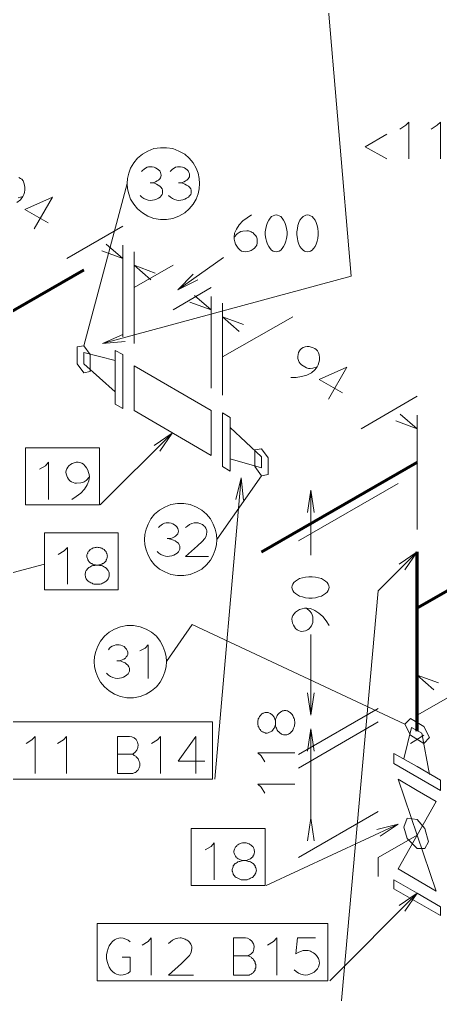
# Model space of a CAD drawing. Header units: millimetres. Extents: x 8 to 586, y 8 to 412.
# Drawn here: x 273.6 to 304.9, y 143.7 to 216.1 of the extents above; entities that cross this region are included whole.
import ezdxf

# ---------------------------------------------------------------- set-up
doc = ezdxf.new("R2010")
doc.units = ezdxf.units.MM
doc.layers.add('SOURCE_PIPE', color=7, linetype='Continuous')
doc.layers.add('SOURCE_TRACE', color=8, linetype='Continuous')

msp = doc.modelspace()

# ---------------------------------------------------------------- linework, layer by layer
at = {"layer": 'SOURCE_PIPE', "lineweight": 70}
for p, q in [((266.826, 190.878), (278.385, 197.531)), ((291.601, 176.568), (303.161, 183.222)), ((303.161, 172.41), (310.385, 176.568)), ((303.161, 163.261), (303.161, 176.568))]:
    msp.add_line(p, q, dxfattribs=at)
at = {"layer": 'SOURCE_TRACE', "lineweight": 13}
for p, q in [((302.545, 205.763), (302.545, 208.493)), ((304.882, 205.763), (304.882, 208.493)), ((278.385, 191.88), (281.615, 203.929)), ((277.131, 198.363), (281.296, 200.773)), ((281.296, 192.541), (281.296, 199.365)), ((282.125, 192.051), (282.125, 198.854)), ((282.125, 196.209), (285.036, 197.873)), ((285.376, 196.039), (288.776, 198.448)), ((285.036, 194.546), (287.862, 196.209)), ((287.862, 188.724), (287.862, 195.527)), ((288.691, 188.212), (288.691, 195.037)), ((288.691, 191.048), (293.918, 194.034)), ((277.897, 190.537), (277.897, 191.795)), ((298.996, 185.717), (303.161, 188.126)), ((303.161, 178.232), (303.161, 186.72)), ((279.618, 180.065), (284.951, 185.397)), ((291.092, 182.902), (291.092, 184.139)), ((275.772, 180.471), (275.772, 183.222)), ((288.117, 159.678), (290.093, 182.07)), ((288.266, 177.485), (291.601, 182.219)), ((294.343, 177.4), (301.737, 181.644)), ((295.256, 176.312), (295.256, 181.153)), ((277.174, 174.158), (277.174, 176.888)), ((285.95, 176.227), (287.65, 176.227)), ((268.25, 173.753), (275.474, 175.651)), ((303.161, 166.438), (303.161, 174.905)), ((295.256, 164.433), (295.256, 170.426)), ((283.166, 167.164), (283.166, 169.658)), ((303.161, 164.433), (308.388, 167.419)), ((294.343, 161.512), (300.249, 164.924)), ((294.343, 160.51), (300.249, 163.943)), ((295.256, 156.607), (295.256, 163.431)), ((274.773, 160.105), (274.773, 162.856)), ((277.11, 160.105), (277.11, 162.856)), ((284.101, 160.105), (284.101, 162.856)), ((302.672, 162.344), (303.65, 162.941)), ((280.893, 161.533), (281.912, 161.533)), ((291.326, 161.64), (294.066, 161.64)), ((291.326, 159.315), (294.066, 159.315)), ((294.343, 153.857), (300.249, 157.289)), ((295.256, 156.607), (295.256, 156.778)), ((291.942, 151.788), (301.737, 156.351)), ((288.075, 152.193), (288.075, 154.944)), ((296.68, 144.707), (303.161, 151.212)), ((283.4, 145.134), (283.4, 147.885)), ((292.728, 145.134), (292.728, 147.885)), ((289.519, 146.563), (290.539, 146.563)), ((284.696, 145.134), (286.545, 145.134))]:
    msp.add_line(p, q, dxfattribs=at)
for points in [[(279.788, 192.051), (298.253, 197.041), (296.425, 218.559)], [(301.865, 207.981), (302.311, 208.258), (302.545, 208.493)], [(304.202, 207.981), (304.648, 208.258), (304.882, 208.493)], [(300.908, 205.763), (299.294, 206.658), (300.908, 207.597)], [(286.991, 203.929), (286.97, 204.313), (286.884, 204.697), (286.736, 205.081), (286.523, 205.465), (286.226, 205.806), (285.886, 206.104), (285.461, 206.339), (285.015, 206.531), (284.547, 206.595), (284.08, 206.595), (283.591, 206.531), (283.145, 206.339), (282.741, 206.104), (282.38, 205.806), (282.103, 205.465), (281.87, 205.081), (281.742, 204.697), (281.636, 204.313), (281.615, 203.929), (281.636, 203.545), (281.742, 203.162), (281.87, 202.777), (282.103, 202.394), (282.38, 202.053), (282.741, 201.754), (283.145, 201.519), (283.591, 201.328), (284.08, 201.264), (284.547, 201.264), (285.015, 201.328), (285.461, 201.519), (285.886, 201.754), (286.226, 202.053), (286.523, 202.394), (286.736, 202.777), (286.884, 203.162), (286.97, 203.545), (286.991, 203.929)], [(282.678, 204.825), (282.762, 204.91), (282.869, 204.995), (282.975, 205.081), (283.103, 205.145), (283.208, 205.166), (283.336, 205.166), (283.464, 205.166), (283.612, 205.145), (283.719, 205.102), (283.846, 205.017), (283.953, 204.953), (284.037, 204.867), (284.08, 204.739), (284.122, 204.654), (284.144, 204.547), (284.122, 204.441), (284.08, 204.356), (284.037, 204.271), (283.931, 204.185), (283.846, 204.121), (283.719, 204.057), (283.591, 204.014), (283.442, 203.993), (283.315, 203.993), (283.464, 203.972), (283.633, 203.95), (283.783, 203.886), (283.91, 203.822), (284.037, 203.737), (284.122, 203.652), (284.208, 203.545), (284.25, 203.439), (284.25, 203.332), (284.25, 203.226), (284.208, 203.119), (284.144, 203.012), (284.058, 202.927), (283.931, 202.841), (283.803, 202.777), (283.655, 202.713), (283.485, 202.692), (283.336, 202.671), (283.166, 202.692), (283.017, 202.735), (282.847, 202.82), (282.699, 202.927), (282.571, 203.034)], [(284.802, 204.825), (284.887, 204.91), (284.972, 204.995), (285.1, 205.081), (285.206, 205.145), (285.354, 205.166), (285.461, 205.166), (285.588, 205.166), (285.716, 205.145), (285.865, 205.102), (285.971, 205.017), (286.077, 204.953), (286.141, 204.867), (286.204, 204.739), (286.247, 204.654), (286.247, 204.547), (286.247, 204.441), (286.204, 204.356), (286.141, 204.271), (286.056, 204.185), (285.95, 204.121), (285.843, 204.057), (285.695, 204.014), (285.567, 203.993), (285.44, 203.993), (285.588, 203.972), (285.737, 203.95), (285.907, 203.886), (286.034, 203.822), (286.162, 203.737), (286.247, 203.652), (286.332, 203.545), (286.375, 203.439), (286.375, 203.332), (286.375, 203.226), (286.332, 203.119), (286.247, 203.012), (286.162, 202.927), (286.034, 202.841), (285.907, 202.777), (285.758, 202.713), (285.61, 202.692), (285.461, 202.671), (285.312, 202.692), (285.142, 202.735), (284.972, 202.82), (284.824, 202.927), (284.675, 203.034)], [(273.413, 202.521), (273.689, 202.713), (273.859, 202.97), (273.944, 203.119), (273.987, 203.268), (274.008, 203.46), (274.008, 203.63), (273.987, 203.822), (273.944, 203.993), (273.88, 204.121), (273.796, 204.249), (273.689, 204.313), (273.562, 204.377)], [(273.519, 202.863), (273.859, 202.97)], [(274.71, 200.559), (276.069, 202.927), (274.008, 202.01), (275.751, 201.008)], [(290.858, 201.604), (290.518, 201.391), (290.199, 201.157), (289.923, 200.858), (289.732, 200.538), (289.583, 200.24), (289.562, 199.941), (289.562, 199.792), (289.605, 199.6), (289.668, 199.429), (289.753, 199.28), (289.859, 199.131), (289.987, 199.003), (290.114, 198.918), (290.263, 198.875), (290.369, 198.854), (290.539, 198.875), (290.688, 198.896), (290.837, 198.96), (290.964, 199.046), (291.071, 199.131), (291.176, 199.259), (291.24, 199.365), (291.283, 199.514), (291.283, 199.642), (291.283, 199.707), (291.283, 199.771), (291.262, 199.835), (291.24, 199.899), (291.219, 199.963), (291.176, 200.048), (291.134, 200.091), (291.071, 200.155), (291.028, 200.197), (290.964, 200.261), (290.901, 200.283), (290.837, 200.346), (290.773, 200.368), (290.709, 200.389), (290.624, 200.41), (290.56, 200.41), (290.497, 200.41), (290.199, 200.389), (290.051, 200.368), (289.923, 200.304), (289.796, 200.197), (289.562, 199.941)], [(292.685, 198.854), (292.792, 198.875), (292.897, 198.918), (293.025, 198.982), (293.131, 199.11), (293.238, 199.259), (293.322, 199.429), (293.408, 199.642), (293.45, 199.856), (293.493, 200.112), (293.493, 200.346), (293.45, 200.602), (293.408, 200.816), (293.322, 201.029), (293.238, 201.221), (293.131, 201.349), (293.025, 201.476), (292.897, 201.54), (292.792, 201.583), (292.685, 201.604), (292.579, 201.583), (292.472, 201.54), (292.345, 201.476), (292.239, 201.349), (292.133, 201.221), (292.048, 201.029), (291.963, 200.816), (291.92, 200.602), (291.878, 200.346), (291.878, 200.112), (291.92, 199.856), (291.963, 199.642), (292.048, 199.429), (292.133, 199.259), (292.239, 199.11), (292.345, 198.982), (292.472, 198.918), (292.579, 198.875), (292.685, 198.854)], [(295.023, 198.854), (295.129, 198.875), (295.235, 198.918), (295.363, 198.982), (295.469, 199.11), (295.575, 199.259), (295.66, 199.429), (295.723, 199.642), (295.787, 199.856), (295.809, 200.112), (295.809, 200.346), (295.787, 200.602), (295.723, 200.816), (295.66, 201.029), (295.575, 201.221), (295.469, 201.349), (295.363, 201.476), (295.235, 201.54), (295.129, 201.583), (295.023, 201.604), (294.895, 201.583), (294.789, 201.54), (294.682, 201.476), (294.555, 201.349), (294.449, 201.221), (294.364, 201.029), (294.3, 200.816), (294.258, 200.602), (294.215, 200.346), (294.215, 200.112), (294.258, 199.856), (294.3, 199.642), (294.364, 199.429), (294.449, 199.259), (294.555, 199.11), (294.682, 198.982), (294.789, 198.918), (294.895, 198.875), (295.023, 198.854)], [(279.724, 198.939), (281.296, 198.363), (280.043, 199.429)], [(283.697, 197.275), (282.125, 197.873), (283.378, 196.785)], [(286.523, 197.19), (285.376, 196.039), (286.863, 196.785)], [(286.268, 195.122), (287.862, 194.546), (286.608, 195.612)], [(290.263, 193.458), (288.691, 194.034), (289.944, 192.947)], [(281.296, 192.712), (279.788, 192.051), (281.466, 192.2)], [(277.897, 190.537), (278.385, 189.876), (278.874, 189.961), (278.874, 191.219), (278.385, 191.88), (277.897, 191.795), (277.897, 190.537)], [(280.723, 188.468), (278.385, 190.537), (278.385, 191.368), (280.723, 190.793)], [(281.296, 189.214), (281.296, 187.209), (280.723, 187.551), (280.723, 191.539), (281.296, 191.219), (281.296, 189.214)], [(293.769, 189.534), (294.173, 189.534), (294.577, 189.598), (294.959, 189.705), (295.299, 189.876), (295.554, 190.089), (295.723, 190.323), (295.809, 190.472), (295.852, 190.643), (295.894, 190.814), (295.894, 191.006), (295.873, 191.197), (295.83, 191.347), (295.745, 191.496), (295.66, 191.603), (295.554, 191.667), (295.427, 191.731), (295.277, 191.774), (295.129, 191.816), (294.98, 191.816), (294.831, 191.795), (294.682, 191.752), (294.577, 191.667), (294.47, 191.582), (294.406, 191.496), (294.343, 191.368), (294.322, 191.24), (294.3, 191.091), (294.3, 190.942), (294.343, 190.793), (294.385, 190.665), (294.47, 190.558), (294.577, 190.451), (294.682, 190.387), (294.938, 190.238), (295.086, 190.195), (295.214, 190.195), (295.405, 190.216), (295.723, 190.323)], [(287.862, 185.397), (287.862, 183.734), (282.125, 187.06), (282.125, 190.387), (287.862, 187.06), (287.862, 185.397)], [(296.573, 187.914), (297.933, 190.28), (295.873, 189.363), (297.615, 188.383)], [(289.264, 184.566), (289.264, 182.561), (288.691, 182.902), (288.691, 186.89), (289.264, 186.549), (289.264, 184.566)], [(301.567, 186.293), (303.161, 185.717), (301.907, 186.805)], [(289.264, 183.478), (291.601, 182.817), (291.601, 183.627), (289.264, 185.803)], [(284.037, 184.053), (284.951, 185.397), (283.612, 184.459)], [(291.092, 182.902), (291.601, 182.219), (292.09, 182.305), (292.09, 183.563), (291.601, 184.224), (291.092, 184.139), (291.092, 182.902)], [(275.113, 182.71), (275.538, 182.966), (275.772, 183.222)], [(277.493, 180.471), (277.833, 180.684), (278.173, 180.94), (278.449, 181.217), (278.64, 181.537), (278.768, 181.836), (278.811, 182.134), (278.789, 182.305), (278.747, 182.476), (278.683, 182.646), (278.598, 182.817), (278.491, 182.944), (278.364, 183.072), (278.236, 183.158), (278.109, 183.2), (277.981, 183.222), (277.833, 183.222), (277.684, 183.179), (277.535, 183.136), (277.408, 183.051), (277.281, 182.966), (277.195, 182.859), (277.131, 182.732), (277.089, 182.625), (277.068, 182.497), (277.089, 182.369), (277.131, 182.219), (277.174, 182.091), (277.259, 181.963), (277.344, 181.857), (277.472, 181.772), (277.599, 181.729), (277.727, 181.665), (277.854, 181.665), (278.173, 181.687), (278.322, 181.729), (278.427, 181.772), (278.556, 181.878), (278.811, 182.134)], [(290.263, 180.407), (290.093, 182.07), (289.689, 180.471)], [(295.511, 179.49), (295.256, 181.153), (295.023, 179.49)], [(282.89, 177.485), (282.932, 177.101), (283.017, 176.717), (283.166, 176.334), (283.378, 175.95), (283.655, 175.609), (284.016, 175.289), (284.42, 175.075), (284.866, 174.883), (285.354, 174.819), (285.822, 174.819), (286.29, 174.883), (286.757, 175.075), (287.161, 175.289), (287.5, 175.609), (287.798, 175.95), (288.011, 176.334), (288.159, 176.717), (288.244, 177.101), (288.266, 177.485), (288.244, 177.869), (288.159, 178.253), (288.011, 178.637), (287.798, 179.02), (287.5, 179.362), (287.161, 179.661), (286.757, 179.895), (286.29, 180.087), (285.822, 180.151), (285.354, 180.151), (284.866, 180.087), (284.42, 179.895), (284.016, 179.661), (283.655, 179.362), (283.378, 179.02), (283.166, 178.637), (283.017, 178.253), (282.932, 177.869), (282.89, 177.485)], [(283.953, 178.381), (284.037, 178.466), (284.144, 178.552), (284.25, 178.637), (284.377, 178.701), (284.505, 178.722), (284.611, 178.722), (284.738, 178.722), (284.887, 178.701), (285.015, 178.658), (285.121, 178.573), (285.227, 178.509), (285.312, 178.424), (285.376, 178.296), (285.397, 178.21), (285.418, 178.104), (285.397, 177.997), (285.376, 177.911), (285.312, 177.826), (285.206, 177.741), (285.121, 177.677), (284.993, 177.613), (284.866, 177.571), (284.717, 177.55), (284.59, 177.55), (284.738, 177.528), (284.908, 177.485), (285.058, 177.443), (285.185, 177.379), (285.312, 177.293), (285.418, 177.208), (285.482, 177.101), (285.525, 176.995), (285.525, 176.888), (285.525, 176.781), (285.482, 176.675), (285.418, 176.568), (285.333, 176.483), (285.206, 176.398), (285.079, 176.334), (284.929, 176.27), (284.76, 176.248), (284.611, 176.227), (284.462, 176.248), (284.292, 176.291), (284.122, 176.376), (283.974, 176.483), (283.846, 176.59)], [(285.95, 178.381), (286.099, 178.488), (286.247, 178.594), (286.417, 178.679), (286.587, 178.722), (286.736, 178.722), (286.8, 178.722), (286.884, 178.722), (286.948, 178.701), (287.012, 178.679), (287.097, 178.658), (287.139, 178.616), (287.204, 178.594), (287.267, 178.552), (287.309, 178.509), (287.373, 178.445), (287.416, 178.402), (287.458, 178.338), (287.479, 178.274), (287.5, 178.21), (287.522, 178.168), (287.522, 178.104), (287.522, 178.04), (287.479, 177.741), (287.373, 177.55), (287.182, 177.336), (286.842, 177.016), (285.95, 176.227)], [(276.494, 176.376), (276.94, 176.653), (277.174, 176.888)], [(279.384, 174.158), (279.469, 174.158), (279.532, 174.158), (279.618, 174.18), (279.703, 174.201), (279.788, 174.244), (279.852, 174.265), (279.936, 174.308), (279.979, 174.351), (280.043, 174.393), (280.107, 174.436), (280.149, 174.5), (280.191, 174.564), (280.234, 174.627), (280.255, 174.691), (280.277, 174.755), (280.277, 174.819), (280.277, 174.883), (280.277, 174.947), (280.277, 175.011), (280.255, 175.075), (280.234, 175.139), (280.191, 175.182), (280.149, 175.246), (280.107, 175.31), (280.043, 175.353), (280, 175.417), (279.936, 175.438), (279.852, 175.481), (279.788, 175.523), (279.703, 175.545), (279.618, 175.566), (279.554, 175.566), (279.469, 175.587), (279.384, 175.587), (279.384, 175.587), (279.384, 175.587), (279.384, 175.587), (279.384, 175.587), (279.384, 175.587), (279.384, 175.587), (279.384, 175.587), (279.384, 175.587), (279.384, 175.587), (279.384, 175.587), (279.384, 175.587), (279.384, 175.587), (279.384, 175.587), (279.384, 175.587), (279.384, 175.587), (279.384, 175.587), (279.384, 175.587), (279.384, 175.587), (279.32, 175.587), (279.257, 175.609), (279.193, 175.609), (279.108, 175.63), (279.044, 175.651), (278.98, 175.694), (278.938, 175.715), (278.874, 175.757), (278.811, 175.8), (278.768, 175.843), (278.747, 175.907), (278.704, 175.971), (278.683, 176.014), (278.661, 176.078), (278.64, 176.12), (278.619, 176.206), (278.619, 176.248), (278.619, 176.312), (278.619, 176.355), (278.661, 176.441), (278.683, 176.483), (278.704, 176.547), (278.725, 176.59), (278.768, 176.632), (278.811, 176.675), (278.874, 176.738), (278.916, 176.781), (278.98, 176.802), (279.044, 176.845), (279.108, 176.866), (279.172, 176.866), (279.236, 176.888), (279.299, 176.888), (279.363, 176.909), (279.363, 176.909), (279.363, 176.909), (279.363, 176.909), (279.363, 176.909), (279.363, 176.909), (279.363, 176.909), (279.384, 176.909), (279.384, 176.909), (279.384, 176.909), (279.384, 176.909), (279.384, 176.909), (279.384, 176.909), (279.384, 176.909), (279.384, 176.909), (279.384, 176.909), (279.384, 176.909), (279.384, 176.888), (279.384, 176.909), (279.384, 176.909), (279.384, 176.909), (279.384, 176.909), (279.384, 176.909), (279.384, 176.909), (279.384, 176.909), (279.384, 176.909), (279.384, 176.909), (279.384, 176.909), (279.384, 176.909), (279.384, 176.909), (279.384, 176.909), (279.384, 176.909), (279.384, 176.909), (279.384, 176.909), (279.384, 176.909), (279.469, 176.888), (279.532, 176.888), (279.596, 176.866), (279.661, 176.866), (279.724, 176.845), (279.788, 176.802), (279.852, 176.781), (279.894, 176.738), (279.957, 176.675), (280, 176.632), (280.043, 176.59), (280.064, 176.547), (280.085, 176.483), (280.107, 176.441), (280.128, 176.355), (280.128, 176.312), (280.149, 176.248), (280.128, 176.206), (280.128, 176.12), (280.107, 176.078), (280.085, 176.014), (280.064, 175.971), (280.043, 175.907), (280, 175.843), (279.957, 175.8), (279.894, 175.757), (279.83, 175.715), (279.788, 175.694), (279.724, 175.651), (279.639, 175.63), (279.575, 175.609), (279.511, 175.609), (279.448, 175.587), (279.384, 175.587), (279.384, 175.587), (279.384, 175.587), (279.384, 175.587), (279.384, 175.587), (279.384, 175.587), (279.384, 175.587), (279.384, 175.587), (279.384, 175.587), (279.384, 175.587), (279.384, 175.587), (279.363, 175.587), (279.363, 175.587), (279.363, 175.587), (279.363, 175.587), (279.363, 175.587), (279.363, 175.587), (279.363, 175.587), (279.363, 175.587), (279.299, 175.587), (279.214, 175.566), (279.129, 175.566), (279.065, 175.545), (278.98, 175.523), (278.916, 175.481), (278.831, 175.438), (278.768, 175.417), (278.725, 175.353), (278.661, 175.31), (278.619, 175.246), (278.577, 175.182), (278.534, 175.139), (278.513, 175.075), (278.513, 175.011), (278.491, 174.947), (278.491, 174.883), (278.491, 174.819), (278.513, 174.755), (278.513, 174.691), (278.534, 174.627), (278.577, 174.564), (278.619, 174.5), (278.661, 174.436), (278.725, 174.393), (278.789, 174.351), (278.852, 174.308), (278.916, 174.265), (279.002, 174.244), (279.065, 174.201), (279.15, 174.18), (279.236, 174.158), (279.299, 174.158), (279.384, 174.158)], [(303.161, 176.568), (300.249, 173.668), (296.998, 137.158)], [(302.247, 175.246), (303.161, 176.568), (301.822, 175.651)], [(296.616, 173.945), (296.595, 174.052), (296.552, 174.158), (296.468, 174.287), (296.361, 174.393), (296.212, 174.5), (296.043, 174.585), (295.83, 174.649), (295.596, 174.691), (295.363, 174.712), (295.107, 174.712), (294.874, 174.691), (294.64, 174.649), (294.427, 174.585), (294.258, 174.5), (294.109, 174.393), (294.002, 174.287), (293.918, 174.158), (293.875, 174.052), (293.854, 173.945), (293.875, 173.817), (293.918, 173.71), (294.002, 173.582), (294.109, 173.476), (294.258, 173.37), (294.427, 173.284), (294.64, 173.22), (294.874, 173.156), (295.107, 173.135), (295.363, 173.135), (295.596, 173.156), (295.83, 173.22), (296.043, 173.284), (296.212, 173.37), (296.361, 173.476), (296.468, 173.582), (296.552, 173.71), (296.595, 173.817), (296.616, 173.945)], [(296.616, 171.088), (296.404, 171.45), (296.148, 171.77), (295.852, 172.026), (295.554, 172.218), (295.235, 172.367), (294.938, 172.389), (294.789, 172.389), (294.619, 172.346), (294.427, 172.282), (294.279, 172.197), (294.13, 172.09), (294.024, 171.962), (293.918, 171.834), (293.875, 171.706), (293.854, 171.578), (293.875, 171.429), (293.897, 171.28), (293.96, 171.13), (294.045, 171.002), (294.13, 170.874), (294.236, 170.789), (294.343, 170.725), (294.47, 170.682), (294.577, 170.661), (294.725, 170.682), (294.874, 170.703), (295.002, 170.767), (295.129, 170.853), (295.214, 170.959), (295.32, 171.066), (295.363, 171.194), (295.405, 171.322), (295.405, 171.45), (295.405, 171.748), (295.363, 171.898), (295.32, 172.026), (295.193, 172.154), (294.938, 172.389)], [(279.172, 168.422), (279.193, 168.038), (279.278, 167.654), (279.427, 167.27), (279.639, 166.886), (279.936, 166.545), (280.277, 166.247), (280.68, 165.991), (281.126, 165.82), (281.594, 165.735), (282.082, 165.735), (282.571, 165.82), (283.017, 165.991), (283.421, 166.247), (283.783, 166.545), (284.058, 166.886), (284.271, 167.27), (284.42, 167.654), (284.505, 168.038), (284.547, 168.422), (284.505, 168.784), (284.42, 169.168), (284.271, 169.573), (284.058, 169.936), (283.783, 170.299), (283.421, 170.597), (283.017, 170.831), (282.571, 171.002), (282.082, 171.088), (281.594, 171.088), (281.126, 171.002), (280.68, 170.831), (280.277, 170.597), (279.936, 170.299), (279.639, 169.936), (279.427, 169.573), (279.278, 169.168), (279.193, 168.784), (279.172, 168.422)], [(302.247, 163.773), (286.438, 171.173), (284.547, 168.422)], [(280.234, 169.296), (280.298, 169.403), (280.382, 169.488), (280.51, 169.573), (280.637, 169.616), (280.765, 169.658), (280.871, 169.658), (281.02, 169.658), (281.148, 169.637), (281.275, 169.594), (281.382, 169.53), (281.487, 169.424), (281.573, 169.339), (281.615, 169.254), (281.657, 169.126), (281.657, 169.04), (281.657, 168.955), (281.615, 168.848), (281.551, 168.763), (281.487, 168.677), (281.36, 168.592), (281.254, 168.549), (281.126, 168.507), (280.999, 168.485), (280.85, 168.464), (281.02, 168.464), (281.169, 168.443), (281.318, 168.379), (281.466, 168.315), (281.573, 168.23), (281.657, 168.145), (281.742, 168.038), (281.785, 167.931), (281.785, 167.825), (281.785, 167.718), (281.742, 167.611), (281.678, 167.504), (281.573, 167.419), (281.466, 167.334), (281.339, 167.27), (281.19, 167.207), (281.041, 167.185), (280.871, 167.164), (280.723, 167.185), (280.553, 167.228), (280.382, 167.313), (280.234, 167.419), (280.085, 167.547)], [(282.55, 169.211), (282.953, 169.424), (283.166, 169.658)], [(304.733, 166.844), (303.161, 167.419), (304.393, 166.332)], [(295.023, 166.097), (295.256, 164.433), (295.511, 166.097)], [(294.066, 163.879), (294.066, 163.965), (294.045, 164.029), (294.045, 164.114), (294.024, 164.199), (293.981, 164.263), (293.939, 164.348), (293.918, 164.412), (293.875, 164.476), (293.833, 164.54), (293.769, 164.583), (293.727, 164.647), (293.663, 164.668), (293.599, 164.711), (293.535, 164.754), (293.472, 164.754), (293.408, 164.775), (293.344, 164.775), (293.281, 164.775), (293.217, 164.754), (293.153, 164.754), (293.089, 164.711), (293.025, 164.69), (292.983, 164.647), (292.919, 164.604), (292.855, 164.54), (292.813, 164.498), (292.77, 164.412), (292.728, 164.348), (292.706, 164.284), (292.664, 164.199), (292.643, 164.114), (292.643, 164.05), (292.622, 163.965), (292.622, 163.879), (292.622, 163.879), (292.622, 163.879), (292.622, 163.879), (292.622, 163.879), (292.622, 163.879), (292.622, 163.879), (292.622, 163.879), (292.622, 163.879), (292.622, 163.879), (292.622, 163.879), (292.622, 163.879), (292.622, 163.879), (292.622, 163.879), (292.622, 163.879), (292.622, 163.879), (292.622, 163.879), (292.622, 163.879), (292.622, 163.879), (292.622, 163.815), (292.622, 163.751), (292.601, 163.687), (292.579, 163.602), (292.558, 163.538), (292.536, 163.474), (292.494, 163.431), (292.451, 163.367), (292.409, 163.303), (292.367, 163.261), (292.303, 163.218), (292.26, 163.197), (292.197, 163.176), (292.133, 163.155), (292.09, 163.133), (292.026, 163.112), (291.963, 163.112), (291.899, 163.112), (291.856, 163.133), (291.793, 163.155), (291.729, 163.176), (291.687, 163.197), (291.623, 163.218), (291.58, 163.261), (291.538, 163.303), (291.495, 163.367), (291.453, 163.41), (291.41, 163.474), (291.389, 163.538), (291.347, 163.602), (291.347, 163.666), (291.326, 163.73), (291.326, 163.794), (291.326, 163.858), (291.326, 163.858), (291.326, 163.858), (291.326, 163.858), (291.326, 163.858), (291.326, 163.858), (291.326, 163.858), (291.326, 163.858), (291.326, 163.858), (291.326, 163.858), (291.326, 163.858), (291.326, 163.858), (291.326, 163.879), (291.326, 163.879), (291.326, 163.879), (291.326, 163.879), (291.326, 163.879), (291.326, 163.879), (291.326, 163.879), (291.326, 163.879), (291.326, 163.879), (291.326, 163.879), (291.326, 163.879), (291.326, 163.879), (291.326, 163.879), (291.326, 163.879), (291.326, 163.879), (291.326, 163.879), (291.326, 163.879), (291.326, 163.879), (291.326, 163.879), (291.326, 163.879), (291.326, 163.879), (291.326, 163.879), (291.326, 163.879), (291.326, 163.965), (291.326, 164.029), (291.347, 164.093), (291.347, 164.157), (291.389, 164.221), (291.41, 164.284), (291.453, 164.327), (291.495, 164.391), (291.538, 164.433), (291.58, 164.498), (291.623, 164.54), (291.687, 164.562), (291.729, 164.583), (291.793, 164.604), (291.856, 164.626), (291.899, 164.626), (291.963, 164.626), (292.026, 164.626), (292.09, 164.626), (292.133, 164.604), (292.197, 164.583), (292.26, 164.562), (292.303, 164.519), (292.367, 164.498), (292.409, 164.433), (292.451, 164.391), (292.494, 164.327), (292.536, 164.284), (292.558, 164.221), (292.579, 164.136), (292.601, 164.072), (292.622, 164.008), (292.622, 163.943), (292.622, 163.879), (292.622, 163.879), (292.622, 163.879), (292.622, 163.879), (292.622, 163.879), (292.622, 163.879), (292.622, 163.858), (292.622, 163.858), (292.622, 163.858), (292.622, 163.858), (292.622, 163.858), (292.622, 163.858), (292.622, 163.858), (292.622, 163.858), (292.622, 163.858), (292.622, 163.858), (292.622, 163.858), (292.622, 163.858), (292.622, 163.858), (292.622, 163.794), (292.643, 163.709), (292.643, 163.623), (292.664, 163.538), (292.706, 163.474), (292.728, 163.41), (292.77, 163.325), (292.813, 163.261), (292.855, 163.218), (292.919, 163.155), (292.983, 163.112), (293.025, 163.069), (293.089, 163.027), (293.153, 163.005), (293.217, 162.984), (293.281, 162.984), (293.344, 162.984), (293.408, 162.984), (293.472, 162.984), (293.535, 163.005), (293.599, 163.027), (293.663, 163.069), (293.727, 163.112), (293.769, 163.155), (293.833, 163.218), (293.875, 163.261), (293.918, 163.325), (293.939, 163.41), (293.981, 163.474), (294.024, 163.559), (294.045, 163.645), (294.045, 163.709), (294.066, 163.794), (294.066, 163.879)], [(303.65, 162.344), (304.075, 162.77), (303.65, 163.602), (302.672, 164.178), (302.247, 163.773), (302.672, 162.941), (303.65, 162.344)], [(295.511, 161.768), (295.256, 163.431), (295.023, 161.768)], [(304.075, 160.02), (303.5, 163.112), (302.736, 163.517), (302.162, 161.192)], [(274.114, 162.322), (274.539, 162.6), (274.773, 162.856)], [(276.431, 162.322), (276.877, 162.6), (277.11, 162.856)], [(281.785, 162.856), (280.893, 162.856), (280.893, 160.105), (281.912, 160.105)], [(281.912, 161.533), (282.061, 161.576), (282.21, 161.683), (282.337, 161.832), (282.401, 162.024), (282.423, 162.237), (282.38, 162.429), (282.274, 162.621), (282.125, 162.749), (281.955, 162.834), (281.785, 162.856)], [(283.421, 162.322), (283.867, 162.6), (284.101, 162.856)], [(286.715, 160.105), (286.715, 162.856), (285.397, 161.022), (287.395, 161.022)], [(281.912, 160.105), (281.912, 160.105), (281.912, 160.105), (281.912, 160.105), (281.912, 160.105), (281.912, 160.105), (281.912, 160.105), (281.912, 160.105), (281.912, 160.105), (281.912, 160.105), (281.912, 160.105), (281.912, 160.105), (281.912, 160.105), (281.912, 160.105), (281.912, 160.105), (281.912, 160.105), (281.912, 160.105), (281.912, 160.105), (281.912, 160.105), (281.976, 160.105), (282.04, 160.105), (282.082, 160.126), (282.146, 160.147), (282.189, 160.169), (282.253, 160.19), (282.295, 160.232), (282.337, 160.275), (282.38, 160.318), (282.423, 160.36), (282.444, 160.424), (282.486, 160.467), (282.507, 160.531), (282.528, 160.595), (282.55, 160.638), (282.55, 160.702), (282.55, 160.766), (282.55, 160.83), (282.55, 160.894), (282.528, 160.958), (282.507, 161.001), (282.486, 161.065), (282.444, 161.128), (282.423, 161.192), (282.38, 161.235), (282.337, 161.299), (282.295, 161.341), (282.253, 161.384), (282.189, 161.427), (282.146, 161.448), (282.082, 161.491), (282.04, 161.512), (281.955, 161.533), (281.912, 161.533)], [(291.835, 160.979), (291.559, 161.427), (291.326, 161.64)], [(303.161, 160.616), (304.903, 159.614), (304.903, 158.847), (301.418, 160.851), (301.418, 161.597), (303.161, 160.616)], [(303.161, 158.847), (304.563, 158.015), (301.737, 153.024), (304.563, 151.361), (301.737, 159.678), (303.161, 158.847)], [(291.835, 158.655), (291.559, 159.081), (291.326, 159.315)], [(295.511, 155.114), (295.256, 156.778), (295.023, 155.114)], [(303.989, 155.029), (303.734, 154.539), (303.161, 154.539), (302.417, 155.285), (302.162, 156.116), (302.417, 156.778), (303.161, 156.693), (303.734, 156.031), (303.989, 155.029)], [(300.42, 155.456), (301.737, 156.351), (300.165, 155.946)], [(303.161, 155.52), (300.249, 153.857), (300.249, 152.449)], [(287.416, 154.432), (287.862, 154.688), (288.075, 154.944)], [(290.305, 152.193), (290.39, 152.193), (290.476, 152.214), (290.539, 152.214), (290.624, 152.257), (290.709, 152.278), (290.773, 152.321), (290.837, 152.342), (290.922, 152.385), (290.985, 152.427), (291.028, 152.491), (291.071, 152.555), (291.113, 152.62), (291.134, 152.662), (291.176, 152.726), (291.198, 152.812), (291.198, 152.854), (291.219, 152.918), (291.198, 152.982), (291.198, 153.046), (291.176, 153.109), (291.134, 153.174), (291.113, 153.238), (291.071, 153.302), (291.028, 153.366), (290.985, 153.408), (290.922, 153.451), (290.858, 153.494), (290.773, 153.536), (290.709, 153.558), (290.624, 153.579), (290.56, 153.6), (290.476, 153.622), (290.412, 153.643), (290.326, 153.643), (290.326, 153.643), (290.326, 153.643), (290.326, 153.643), (290.326, 153.643), (290.326, 153.643), (290.305, 153.643), (290.305, 153.643), (290.305, 153.643), (290.305, 153.643), (290.305, 153.643), (290.305, 153.643), (290.305, 153.643), (290.305, 153.643), (290.305, 153.643), (290.305, 153.643), (290.305, 153.643), (290.305, 153.643), (290.305, 153.643), (290.242, 153.643), (290.178, 153.643), (290.114, 153.665), (290.03, 153.686), (289.987, 153.707), (289.923, 153.729), (289.859, 153.771), (289.796, 153.814), (289.753, 153.857), (289.71, 153.899), (289.668, 153.963), (289.626, 154.005), (289.605, 154.069), (289.583, 154.112), (289.562, 154.176), (289.541, 154.24), (289.541, 154.304), (289.541, 154.347), (289.562, 154.411), (289.583, 154.475), (289.605, 154.539), (289.626, 154.581), (289.668, 154.645), (289.71, 154.688), (289.753, 154.731), (289.796, 154.774), (289.838, 154.816), (289.902, 154.859), (289.966, 154.88), (290.03, 154.901), (290.093, 154.923), (290.178, 154.944), (290.242, 154.944), (290.305, 154.944), (290.305, 154.944), (290.305, 154.944), (290.305, 154.944), (290.305, 154.944), (290.305, 154.944), (290.305, 154.944), (290.305, 154.944), (290.305, 154.944), (290.305, 154.944), (290.305, 154.944), (290.305, 154.944), (290.305, 154.944), (290.305, 154.944), (290.305, 154.944), (290.305, 154.944), (290.305, 154.944), (290.305, 154.944), (290.305, 154.944), (290.305, 154.944), (290.305, 154.944), (290.305, 154.944), (290.305, 154.944), (290.305, 154.944), (290.305, 154.944), (290.305, 154.944), (290.305, 154.944), (290.305, 154.944), (290.305, 154.944), (290.305, 154.944), (290.305, 154.944), (290.326, 154.944), (290.326, 154.944), (290.326, 154.944), (290.326, 154.944), (290.39, 154.944), (290.455, 154.944), (290.518, 154.923), (290.582, 154.901), (290.667, 154.88), (290.709, 154.859), (290.773, 154.816), (290.815, 154.774), (290.879, 154.731), (290.922, 154.688), (290.964, 154.645), (291.007, 154.581), (291.028, 154.539), (291.049, 154.475), (291.049, 154.411), (291.071, 154.347), (291.071, 154.304), (291.071, 154.24), (291.049, 154.176), (291.049, 154.112), (291.028, 154.069), (290.985, 154.005), (290.964, 153.963), (290.922, 153.899), (290.879, 153.857), (290.815, 153.814), (290.773, 153.771), (290.709, 153.729), (290.646, 153.707), (290.582, 153.686), (290.518, 153.665), (290.455, 153.643), (290.369, 153.643), (290.305, 153.643), (290.305, 153.643), (290.305, 153.643), (290.305, 153.643), (290.305, 153.643), (290.305, 153.643), (290.305, 153.643), (290.305, 153.643), (290.305, 153.643), (290.305, 153.643), (290.305, 153.643), (290.305, 153.643), (290.305, 153.643), (290.305, 153.643), (290.305, 153.643), (290.305, 153.643), (290.305, 153.643), (290.305, 153.643), (290.305, 153.643), (290.221, 153.643), (290.157, 153.622), (290.051, 153.6), (289.987, 153.579), (289.923, 153.558), (289.838, 153.536), (289.774, 153.494), (289.71, 153.451), (289.647, 153.408), (289.583, 153.366), (289.541, 153.302), (289.498, 153.238), (289.477, 153.174), (289.455, 153.109), (289.434, 153.046), (289.413, 152.982), (289.413, 152.918), (289.413, 152.854), (289.434, 152.812), (289.455, 152.726), (289.477, 152.662), (289.498, 152.62), (289.541, 152.555), (289.583, 152.491), (289.647, 152.427), (289.71, 152.385), (289.774, 152.342), (289.838, 152.321), (289.923, 152.278), (289.987, 152.257), (290.072, 152.214), (290.157, 152.214), (290.242, 152.193), (290.305, 152.193)], [(303.161, 151.212), (304.903, 150.209), (304.903, 149.549), (301.418, 151.532), (301.418, 152.193), (303.161, 151.212)], [(302.247, 149.868), (303.161, 151.212), (301.822, 150.295)], [(281.849, 147.608), (281.678, 147.715), (281.509, 147.8), (281.318, 147.863), (281.126, 147.885), (280.999, 147.863), (280.829, 147.821), (280.68, 147.736), (280.532, 147.629), (280.404, 147.48), (280.277, 147.309), (280.191, 147.096), (280.128, 146.861), (280.085, 146.627), (280.085, 146.371), (280.128, 146.136), (280.191, 145.923), (280.277, 145.71), (280.404, 145.518), (280.532, 145.39), (280.68, 145.262), (280.829, 145.198), (280.999, 145.155), (281.126, 145.134), (281.318, 145.155), (281.509, 145.198), (281.678, 145.283), (281.849, 145.39)], [(282.72, 147.352), (283.166, 147.629), (283.4, 147.885)], [(284.696, 147.48), (284.845, 147.608), (284.993, 147.715), (285.185, 147.821), (285.376, 147.863), (285.546, 147.885), (285.631, 147.885), (285.695, 147.863), (285.779, 147.842), (285.843, 147.821), (285.929, 147.8), (285.992, 147.757), (286.077, 147.715), (286.141, 147.672), (286.183, 147.629), (286.247, 147.565), (286.29, 147.501), (286.332, 147.437), (286.375, 147.373), (286.396, 147.309), (286.417, 147.245), (286.417, 147.181), (286.417, 147.117), (286.375, 146.797), (286.247, 146.584), (286.034, 146.35), (285.652, 145.987), (284.696, 145.134)], [(290.412, 147.885), (289.519, 147.885), (289.519, 145.134), (290.539, 145.134)], [(290.539, 146.563), (290.688, 146.606), (290.837, 146.712), (290.964, 146.861), (291.028, 147.053), (291.049, 147.267), (291.007, 147.459), (290.879, 147.651), (290.73, 147.778), (290.56, 147.863), (290.412, 147.885)], [(292.048, 147.352), (292.494, 147.629), (292.728, 147.885)], [(294.152, 146.712), (294.279, 147.885), (295.618, 147.885)], [(281.849, 145.39), (281.849, 146.456), (281.254, 146.456)], [(290.539, 145.134), (290.539, 145.134), (290.539, 145.134), (290.539, 145.134), (290.539, 145.134), (290.539, 145.134), (290.539, 145.134), (290.539, 145.134), (290.539, 145.134), (290.539, 145.134), (290.539, 145.134), (290.539, 145.134), (290.539, 145.134), (290.539, 145.134), (290.539, 145.134), (290.539, 145.134), (290.539, 145.134), (290.539, 145.134), (290.539, 145.134), (290.582, 145.134), (290.667, 145.134), (290.709, 145.155), (290.773, 145.177), (290.815, 145.198), (290.858, 145.219), (290.922, 145.262), (290.964, 145.305), (291.007, 145.347), (291.049, 145.39), (291.071, 145.454), (291.113, 145.497), (291.134, 145.561), (291.134, 145.625), (291.176, 145.667), (291.176, 145.731), (291.176, 145.795), (291.176, 145.859), (291.176, 145.923), (291.134, 145.987), (291.134, 146.029), (291.113, 146.094), (291.071, 146.158), (291.049, 146.222), (291.007, 146.264), (290.964, 146.328), (290.922, 146.371), (290.858, 146.414), (290.815, 146.456), (290.773, 146.478), (290.709, 146.52), (290.646, 146.542), (290.582, 146.563), (290.539, 146.563)], [(294.024, 145.518), (294.173, 145.39), (294.343, 145.283), (294.513, 145.198), (294.704, 145.155), (294.874, 145.134), (295.044, 145.155), (295.193, 145.198), (295.363, 145.262), (295.511, 145.347), (295.639, 145.475), (295.745, 145.603), (295.83, 145.752), (295.873, 145.901), (295.894, 146.051), (295.873, 146.136), (295.873, 146.2), (295.852, 146.286), (295.83, 146.35), (295.787, 146.435), (295.723, 146.52), (295.681, 146.584), (295.618, 146.648), (295.554, 146.712), (295.469, 146.776), (295.405, 146.819), (295.32, 146.861), (295.235, 146.904), (295.15, 146.925), (295.065, 146.946), (294.959, 146.946), (294.874, 146.946), (294.682, 146.946), (294.491, 146.882), (294.322, 146.819), (294.152, 146.712)]]:
    msp.add_lwpolyline(points, dxfattribs=at)
for points in [[(277.897, 190.537), (278.385, 189.876), (278.874, 189.961), (278.874, 191.219), (278.385, 191.88), (277.897, 191.795), (277.897, 190.537)], [(274.072, 180.065), (279.554, 180.065), (279.554, 184.309), (274.072, 184.309)], [(291.092, 182.902), (291.601, 182.219), (292.09, 182.305), (292.09, 183.563), (291.601, 184.224), (291.092, 184.139), (291.092, 182.902)], [(275.474, 173.753), (280.957, 173.753), (280.957, 177.975), (275.474, 177.975)], [(263.745, 159.678), (287.947, 159.678), (287.947, 163.943), (263.745, 163.943)], [(303.65, 162.344), (304.075, 162.77), (303.65, 163.602), (302.672, 164.178), (302.247, 163.773), (302.672, 162.941), (303.65, 162.344)], [(286.375, 151.788), (291.856, 151.788), (291.856, 156.031), (286.375, 156.031)], [(279.384, 144.707), (296.51, 144.707), (296.51, 148.972), (279.384, 148.972)]]:
    msp.add_lwpolyline(points, close=True, dxfattribs=at)

doc.saveas('drawing.dxf')
